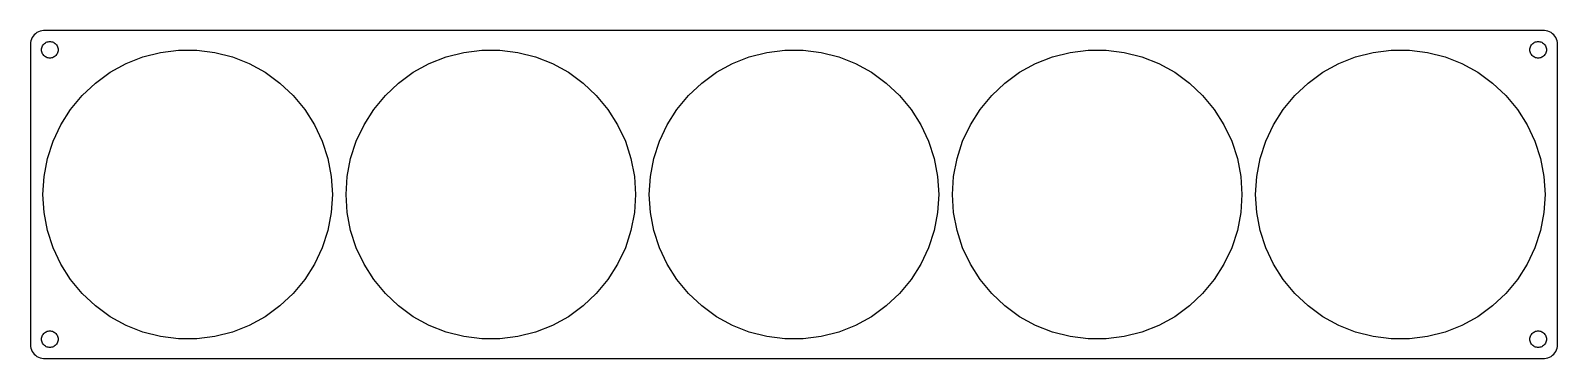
# Model space of a CAD drawing. Header units: metres. Extents: x -277 to 277, y -59 to 59.
import ezdxf

# ---------------------------------------------------------------- set-up
doc = ezdxf.new("R2010")
doc.units = ezdxf.units.M

msp = doc.modelspace()

# ---------------------------------------------------------------- linework, layer by layer
for p, q in [((-276.843, 55.7434), (-276.961, 55.1267)), ((-276.649, 56.3406), (-276.843, 55.7434)), ((-276.382, 56.9088), (-276.649, 56.3406)), ((-276.045, 57.4389), (-276.382, 56.9088)), ((-275.645, 57.9227), (-276.045, 57.4389)), ((-275.187, 58.3526), (-275.645, 57.9227)), ((-274.679, 58.7216), (-275.187, 58.3526)), ((-274.129, 59.0241), (-274.679, 58.7216)), ((-273.545, 59.2553), (-274.129, 59.0241)), ((-272.937, 59.4114), (-273.545, 59.2553)), ((-272.314, 59.4901), (-272.937, 59.4114)), ((272.314, 59.4901), (-272.314, 59.4901)), ((-270.927, 55.3532), (-270.562, 55.4469)), ((-270.562, 55.4469), (-270.188, 55.4941)), ((-270.188, 55.4941), (-269.812, 55.4941)), ((-269.812, 55.4941), (-269.438, 55.4469)), ((-269.438, 55.4469), (-269.073, 55.3532)), ((269.073, 55.3532), (269.438, 55.4469)), ((269.438, 55.4469), (269.812, 55.4941)), ((269.812, 55.4941), (270.188, 55.4941)), ((270.188, 55.4941), (270.562, 55.4469)), ((270.562, 55.4469), (270.927, 55.3532)), ((272.937, 59.4114), (272.314, 59.4901)), ((273.545, 59.2553), (272.937, 59.4114)), ((274.129, 59.0241), (273.545, 59.2553)), ((274.679, 58.7216), (274.129, 59.0241)), ((275.187, 58.3526), (274.679, 58.7216)), ((275.645, 57.9227), (275.187, 58.3526)), ((276.045, 57.4389), (275.645, 57.9227)), ((276.382, 56.9088), (276.045, 57.4389)), ((276.649, 56.3406), (276.382, 56.9088)), ((276.843, 55.7434), (276.649, 56.3406)), ((276.961, 55.1267), (276.843, 55.7434)), ((-276.961, 55.1267), (-277, 54.5)), ((-277, 54.5), (-277, -54.5)), ((-273, 52.5), (-272.976, 52.876)), ((-272.976, 52.124), (-273, 52.5)), ((-272.976, 52.876), (-272.906, 53.2461)), ((-272.906, 51.7539), (-272.976, 52.124)), ((-272.906, 53.2461), (-272.789, 53.6044)), ((-272.789, 51.3956), (-272.906, 51.7539)), ((-272.789, 53.6044), (-272.629, 53.9453)), ((-272.629, 51.0547), (-272.789, 51.3956)), ((-272.629, 53.9453), (-272.427, 54.2634)), ((-272.427, 50.7366), (-272.629, 51.0547)), ((-272.427, 54.2634), (-272.187, 54.5536)), ((-272.187, 50.4464), (-272.427, 50.7366)), ((-272.187, 54.5536), (-271.912, 54.8115)), ((-271.912, 50.1885), (-272.187, 50.4464)), ((-271.912, 54.8115), (-271.607, 55.033)), ((-271.607, 49.967), (-271.912, 50.1885)), ((-271.607, 55.033), (-271.277, 55.2145)), ((-271.277, 49.7855), (-271.607, 49.967)), ((-271.277, 55.2145), (-270.927, 55.3532)), ((-269.073, 55.3532), (-268.723, 55.2145)), ((-268.723, 55.2145), (-268.393, 55.033)), ((-268.393, 49.967), (-268.723, 49.7855)), ((-268.393, 55.033), (-268.088, 54.8115)), ((-268.088, 50.1885), (-268.393, 49.967)), ((-268.088, 54.8115), (-267.813, 54.5536)), ((-267.813, 50.4464), (-268.088, 50.1885)), ((-267.813, 54.5536), (-267.573, 54.2634)), ((-267.573, 50.7366), (-267.813, 50.4464)), ((-267.573, 54.2634), (-267.371, 53.9453)), ((-267.371, 51.0547), (-267.573, 50.7366)), ((-267.371, 53.9453), (-267.211, 53.6044)), ((-267.211, 51.3956), (-267.371, 51.0547)), ((-267.211, 53.6044), (-267.094, 53.2461)), ((-267.094, 51.7539), (-267.211, 51.3956)), ((-267.094, 53.2461), (-267.024, 52.876)), ((-267.024, 52.124), (-267.094, 51.7539)), ((-267.024, 52.876), (-267, 52.5)), ((-267, 52.5), (-267.024, 52.124)), ((-242.353, 47.5034), (-236.223, 49.9305)), ((-236.223, 49.9305), (-229.838, 51.5701)), ((-229.838, 51.5701), (-223.297, 52.3964)), ((-223.297, 52.3964), (-216.703, 52.3964)), ((-216.703, 52.3964), (-210.162, 51.5701)), ((-210.162, 51.5701), (-203.777, 49.9305)), ((-203.777, 49.9305), (-197.647, 47.5034)), ((-132.353, 47.5034), (-126.223, 49.9305)), ((-126.223, 49.9305), (-119.838, 51.5701)), ((-119.838, 51.5701), (-113.296, 52.3964)), ((-113.296, 52.3964), (-106.703, 52.3964)), ((-106.703, 52.3964), (-100.162, 51.5701)), ((-100.162, 51.5701), (-93.7766, 49.9305)), ((-93.7766, 49.9305), (-87.6466, 47.5034)), ((-22.3534, 47.5034), (-16.2234, 49.9305)), ((-16.2234, 49.9305), (-9.83751, 51.5701)), ((-9.83751, 51.5701), (-3.29649, 52.3964)), ((-3.29649, 52.3964), (3.29649, 52.3964)), ((3.29649, 52.3964), (9.83751, 51.5701)), ((9.83751, 51.5701), (16.2234, 49.9305)), ((16.2234, 49.9305), (22.3534, 47.5034)), ((87.6466, 47.5034), (93.7766, 49.9305)), ((93.7766, 49.9305), (100.162, 51.5701)), ((100.162, 51.5701), (106.703, 52.3964)), ((106.703, 52.3964), (113.296, 52.3964)), ((113.296, 52.3964), (119.838, 51.5701)), ((119.838, 51.5701), (126.223, 49.9305)), ((126.223, 49.9305), (132.353, 47.5034)), ((197.647, 47.5034), (203.777, 49.9305)), ((203.777, 49.9305), (210.162, 51.5701)), ((210.162, 51.5701), (216.703, 52.3964)), ((216.703, 52.3964), (223.297, 52.3964)), ((223.297, 52.3964), (229.838, 51.5701)), ((229.838, 51.5701), (236.223, 49.9305)), ((236.223, 49.9305), (242.353, 47.5034)), ((267, 52.5), (267.024, 52.876)), ((267.024, 52.124), (267, 52.5)), ((267.024, 52.876), (267.094, 53.2461)), ((267.094, 51.7539), (267.024, 52.124)), ((267.094, 53.2461), (267.211, 53.6044)), ((267.211, 51.3956), (267.094, 51.7539)), ((267.211, 53.6044), (267.371, 53.9453)), ((267.371, 51.0547), (267.211, 51.3956)), ((267.371, 53.9453), (267.573, 54.2634)), ((267.573, 50.7366), (267.371, 51.0547)), ((267.573, 54.2634), (267.813, 54.5536)), ((267.813, 50.4464), (267.573, 50.7366)), ((267.813, 54.5536), (268.088, 54.8115)), ((268.088, 50.1885), (267.813, 50.4464)), ((268.088, 54.8115), (268.393, 55.033)), ((268.393, 49.967), (268.088, 50.1885)), ((268.393, 55.033), (268.723, 55.2145)), ((268.723, 49.7855), (268.393, 49.967)), ((268.723, 55.2145), (269.073, 55.3532)), ((270.927, 55.3532), (271.277, 55.2145)), ((271.277, 55.2145), (271.607, 55.033)), ((271.607, 49.967), (271.277, 49.7855)), ((271.607, 55.033), (271.912, 54.8115)), ((271.912, 50.1885), (271.607, 49.967)), ((271.912, 54.8115), (272.187, 54.5536)), ((272.187, 50.4464), (271.912, 50.1885)), ((272.187, 54.5536), (272.427, 54.2634)), ((272.427, 50.7366), (272.187, 50.4464)), ((272.427, 54.2634), (272.629, 53.9453)), ((272.629, 51.0547), (272.427, 50.7366)), ((272.629, 53.9453), (272.789, 53.6044)), ((272.789, 51.3956), (272.629, 51.0547)), ((272.789, 53.6044), (272.906, 53.2461)), ((272.906, 51.7539), (272.789, 51.3956)), ((272.906, 53.2461), (272.976, 52.876)), ((272.976, 52.124), (272.906, 51.7539)), ((272.976, 52.876), (273, 52.5)), ((273, 52.5), (272.976, 52.124)), ((277, 54.5), (276.961, 55.1267)), ((277, -54.5), (277, 54.5)), ((-270.927, 49.6468), (-271.277, 49.7855)), ((-270.562, 49.5531), (-270.927, 49.6468)), ((-270.188, 49.5059), (-270.562, 49.5531)), ((-269.812, 49.5059), (-270.188, 49.5059)), ((-269.438, 49.5531), (-269.812, 49.5059)), ((-269.073, 49.6468), (-269.438, 49.5531)), ((-268.723, 49.7855), (-269.073, 49.6468)), ((-253.465, 40.4519), (-248.131, 44.3272)), ((-248.131, 44.3272), (-242.353, 47.5034)), ((-197.647, 47.5034), (-191.869, 44.3272)), ((-191.869, 44.3272), (-186.535, 40.4519)), ((-143.465, 40.4519), (-138.131, 44.3272)), ((-138.131, 44.3272), (-132.353, 47.5034)), ((-87.6466, 47.5034), (-81.8691, 44.3272)), ((-81.8691, 44.3272), (-76.5352, 40.4519)), ((-33.4648, 40.4519), (-28.1309, 44.3272)), ((-28.1309, 44.3272), (-22.3534, 47.5034)), ((22.3534, 47.5034), (28.1309, 44.3272)), ((28.1309, 44.3272), (33.4648, 40.4519)), ((76.5352, 40.4519), (81.8691, 44.3272)), ((81.8691, 44.3272), (87.6466, 47.5034)), ((132.353, 47.5034), (138.131, 44.3272)), ((138.131, 44.3272), (143.465, 40.4519)), ((186.535, 40.4519), (191.869, 44.3272)), ((191.869, 44.3272), (197.647, 47.5034)), ((242.353, 47.5034), (248.131, 44.3272)), ((248.131, 44.3272), (253.465, 40.4519)), ((269.073, 49.6468), (268.723, 49.7855)), ((269.438, 49.5531), (269.073, 49.6468)), ((269.812, 49.5059), (269.438, 49.5531)), ((270.188, 49.5059), (269.812, 49.5059)), ((270.562, 49.5531), (270.188, 49.5059)), ((270.927, 49.6468), (270.562, 49.5531)), ((271.277, 49.7855), (270.927, 49.6468)), ((-258.271, 35.9387), (-253.465, 40.4519)), ((-186.535, 40.4519), (-181.729, 35.9387)), ((-148.271, 35.9387), (-143.465, 40.4519)), ((-76.5352, 40.4519), (-71.7291, 35.9387)), ((-38.2708, 35.9387), (-33.4648, 40.4519)), ((33.4648, 40.4519), (38.2708, 35.9387)), ((71.7291, 35.9387), (76.5352, 40.4519)), ((143.465, 40.4519), (148.271, 35.9387)), ((181.729, 35.9387), (186.535, 40.4519)), ((253.465, 40.4519), (258.271, 35.9387)), ((-262.473, 30.8587), (-258.271, 35.9387)), ((-181.729, 35.9387), (-177.527, 30.8587)), ((-152.473, 30.8587), (-148.271, 35.9387)), ((-71.7291, 35.9387), (-67.5266, 30.8587)), ((-42.4734, 30.8587), (-38.2708, 35.9387)), ((38.2708, 35.9387), (42.4734, 30.8587)), ((67.5266, 30.8587), (71.7291, 35.9387)), ((148.271, 35.9387), (152.473, 30.8587)), ((177.527, 30.8587), (181.729, 35.9387)), ((258.271, 35.9387), (262.473, 30.8587)), ((-266.006, 25.2921), (-262.473, 30.8587)), ((-177.527, 30.8587), (-173.994, 25.2921)), ((-156.006, 25.2921), (-152.473, 30.8587)), ((-67.5266, 30.8587), (-63.9939, 25.2921)), ((-46.0061, 25.2921), (-42.4734, 30.8587)), ((42.4734, 30.8587), (46.0061, 25.2921)), ((63.9939, 25.2921), (67.5266, 30.8587)), ((152.473, 30.8587), (156.006, 25.2921)), ((173.994, 25.2921), (177.527, 30.8587)), ((262.473, 30.8587), (266.006, 25.2921)), ((-268.813, 19.3265), (-266.006, 25.2921)), ((-173.994, 25.2921), (-171.187, 19.3265)), ((-158.813, 19.3265), (-156.006, 25.2921)), ((-63.9939, 25.2921), (-61.1867, 19.3265)), ((-48.8133, 19.3265), (-46.0061, 25.2921)), ((46.0061, 25.2921), (48.8133, 19.3265)), ((61.1867, 19.3265), (63.9939, 25.2921)), ((156.006, 25.2921), (158.813, 19.3265)), ((171.187, 19.3265), (173.994, 25.2921)), ((266.006, 25.2921), (268.813, 19.3265)), ((-270.851, 13.0562), (-268.813, 19.3265)), ((-171.187, 19.3265), (-169.149, 13.0562)), ((-160.851, 13.0562), (-158.813, 19.3265)), ((-61.1867, 19.3265), (-59.1494, 13.0562)), ((-50.8506, 13.0562), (-48.8133, 19.3265)), ((48.8133, 19.3265), (50.8506, 13.0562)), ((59.1494, 13.0562), (61.1867, 19.3265)), ((158.813, 19.3265), (160.851, 13.0562)), ((169.149, 13.0562), (171.187, 19.3265)), ((268.813, 19.3265), (270.851, 13.0562)), ((-272.086, 6.57999), (-270.851, 13.0562)), ((-169.149, 13.0562), (-167.914, 6.57999)), ((-162.086, 6.57999), (-160.851, 13.0562)), ((-59.1494, 13.0562), (-57.914, 6.57999)), ((-52.086, 6.57999), (-50.8506, 13.0562)), ((50.8506, 13.0562), (52.086, 6.57999)), ((57.914, 6.57999), (59.1494, 13.0562)), ((160.851, 13.0562), (162.086, 6.57999)), ((167.914, 6.57999), (169.149, 13.0562)), ((270.851, 13.0562), (272.086, 6.57999)), ((-272.5, 0), (-272.086, 6.57999)), ((-167.914, 6.57999), (-167.5, 0)), ((-162.5, 0), (-162.086, 6.57999)), ((-57.914, 6.57999), (-57.5, 0)), ((-52.5, 0), (-52.086, 6.57999)), ((52.086, 6.57999), (52.5, 0)), ((57.5, 0), (57.914, 6.57999)), ((162.086, 6.57999), (162.5, 0)), ((167.5, 0), (167.914, 6.57999)), ((272.086, 6.57999), (272.5, 0)), ((-272.086, -6.57999), (-272.5, 0)), ((-167.5, 0), (-167.914, -6.57999)), ((-162.086, -6.57999), (-162.5, 0)), ((-57.5, 0), (-57.914, -6.57999)), ((-52.086, -6.57999), (-52.5, 0)), ((52.5, 0), (52.086, -6.57999)), ((57.914, -6.57999), (57.5, 0)), ((162.5, 0), (162.086, -6.57999)), ((167.914, -6.57999), (167.5, 0)), ((272.5, 0), (272.086, -6.57999)), ((-270.851, -13.0562), (-272.086, -6.57999)), ((-167.914, -6.57999), (-169.149, -13.0562)), ((-160.851, -13.0562), (-162.086, -6.57999)), ((-57.914, -6.57999), (-59.1494, -13.0562)), ((-50.8506, -13.0562), (-52.086, -6.57999)), ((52.086, -6.57999), (50.8506, -13.0562)), ((59.1494, -13.0562), (57.914, -6.57999)), ((162.086, -6.57999), (160.851, -13.0562)), ((169.149, -13.0562), (167.914, -6.57999)), ((272.086, -6.57999), (270.851, -13.0562)), ((-268.813, -19.3265), (-270.851, -13.0562)), ((-169.149, -13.0562), (-171.187, -19.3265)), ((-158.813, -19.3265), (-160.851, -13.0562)), ((-59.1494, -13.0562), (-61.1867, -19.3265)), ((-48.8133, -19.3265), (-50.8506, -13.0562)), ((50.8506, -13.0562), (48.8133, -19.3265)), ((61.1867, -19.3265), (59.1494, -13.0562)), ((160.851, -13.0562), (158.813, -19.3265)), ((171.187, -19.3265), (169.149, -13.0562)), ((270.851, -13.0562), (268.813, -19.3265)), ((-266.006, -25.2921), (-268.813, -19.3265)), ((-171.187, -19.3265), (-173.994, -25.2921)), ((-156.006, -25.2921), (-158.813, -19.3265)), ((-61.1867, -19.3265), (-63.9939, -25.2921)), ((-46.0061, -25.2921), (-48.8133, -19.3265)), ((48.8133, -19.3265), (46.0061, -25.2921)), ((63.9939, -25.2921), (61.1867, -19.3265)), ((158.813, -19.3265), (156.006, -25.2921)), ((173.994, -25.2921), (171.187, -19.3265)), ((268.813, -19.3265), (266.006, -25.2921)), ((-262.473, -30.8587), (-266.006, -25.2921)), ((-173.994, -25.2921), (-177.527, -30.8587)), ((-152.473, -30.8587), (-156.006, -25.2921)), ((-63.9939, -25.2921), (-67.5266, -30.8587)), ((-42.4734, -30.8587), (-46.0061, -25.2921)), ((46.0061, -25.2921), (42.4734, -30.8587)), ((67.5266, -30.8587), (63.9939, -25.2921)), ((156.006, -25.2921), (152.473, -30.8587)), ((177.527, -30.8587), (173.994, -25.2921)), ((266.006, -25.2921), (262.473, -30.8587)), ((-258.271, -35.9387), (-262.473, -30.8587)), ((-177.527, -30.8587), (-181.729, -35.9387)), ((-148.271, -35.9387), (-152.473, -30.8587)), ((-67.5266, -30.8587), (-71.7291, -35.9387)), ((-38.2708, -35.9387), (-42.4734, -30.8587)), ((42.4734, -30.8587), (38.2708, -35.9387)), ((71.7291, -35.9387), (67.5266, -30.8587)), ((152.473, -30.8587), (148.271, -35.9387)), ((181.729, -35.9387), (177.527, -30.8587)), ((262.473, -30.8587), (258.271, -35.9387)), ((-253.465, -40.4519), (-258.271, -35.9387)), ((-181.729, -35.9387), (-186.535, -40.4519)), ((-143.465, -40.4519), (-148.271, -35.9387)), ((-71.7291, -35.9387), (-76.5352, -40.4519)), ((-33.4648, -40.4519), (-38.2708, -35.9387)), ((38.2708, -35.9387), (33.4648, -40.4519)), ((76.5352, -40.4519), (71.7291, -35.9387)), ((148.271, -35.9387), (143.465, -40.4519)), ((186.535, -40.4519), (181.729, -35.9387)), ((258.271, -35.9387), (253.465, -40.4519)), ((-248.131, -44.3272), (-253.465, -40.4519)), ((-186.535, -40.4519), (-191.869, -44.3272)), ((-138.131, -44.3272), (-143.465, -40.4519)), ((-76.5352, -40.4519), (-81.8691, -44.3272)), ((-28.1309, -44.3272), (-33.4648, -40.4519)), ((33.4648, -40.4519), (28.1309, -44.3272)), ((81.8691, -44.3272), (76.5352, -40.4519)), ((143.465, -40.4519), (138.131, -44.3272)), ((191.869, -44.3272), (186.535, -40.4519)), ((253.465, -40.4519), (248.131, -44.3272)), ((-271.607, -49.967), (-271.277, -49.7855)), ((-271.277, -49.7855), (-270.927, -49.6468)), ((-270.927, -49.6468), (-270.562, -49.5531)), ((-270.562, -49.5531), (-270.188, -49.5059)), ((-270.188, -49.5059), (-269.812, -49.5059)), ((-269.812, -49.5059), (-269.438, -49.5531)), ((-269.438, -49.5531), (-269.073, -49.6468)), ((-269.073, -49.6468), (-268.723, -49.7855)), ((-268.723, -49.7855), (-268.393, -49.967)), ((-242.353, -47.5034), (-248.131, -44.3272)), ((-236.223, -49.9305), (-242.353, -47.5034)), ((-197.647, -47.5034), (-203.777, -49.9305)), ((-191.869, -44.3272), (-197.647, -47.5034)), ((-132.353, -47.5034), (-138.131, -44.3272)), ((-126.223, -49.9305), (-132.353, -47.5034)), ((-87.6466, -47.5034), (-93.7766, -49.9305)), ((-81.8691, -44.3272), (-87.6466, -47.5034)), ((-22.3534, -47.5034), (-28.1309, -44.3272)), ((-16.2234, -49.9305), (-22.3534, -47.5034)), ((22.3534, -47.5034), (16.2234, -49.9305)), ((28.1309, -44.3272), (22.3534, -47.5034)), ((87.6466, -47.5034), (81.8691, -44.3272)), ((93.7766, -49.9305), (87.6466, -47.5034)), ((132.353, -47.5034), (126.223, -49.9305)), ((138.131, -44.3272), (132.353, -47.5034)), ((197.647, -47.5034), (191.869, -44.3272)), ((203.777, -49.9305), (197.647, -47.5034)), ((242.353, -47.5034), (236.223, -49.9305)), ((248.131, -44.3272), (242.353, -47.5034)), ((268.393, -49.967), (268.723, -49.7855)), ((268.723, -49.7855), (269.073, -49.6468)), ((269.073, -49.6468), (269.438, -49.5531)), ((269.438, -49.5531), (269.812, -49.5059)), ((269.812, -49.5059), (270.188, -49.5059)), ((270.188, -49.5059), (270.562, -49.5531)), ((270.562, -49.5531), (270.927, -49.6468)), ((270.927, -49.6468), (271.277, -49.7855)), ((271.277, -49.7855), (271.607, -49.967)), ((-277, -54.5), (-276.961, -55.1267)), ((-276.961, -55.1267), (-276.843, -55.7434)), ((-273, -52.5), (-272.976, -52.124)), ((-272.976, -52.876), (-273, -52.5)), ((-272.976, -52.124), (-272.906, -51.7539)), ((-272.906, -53.2461), (-272.976, -52.876)), ((-272.906, -51.7539), (-272.789, -51.3956)), ((-272.789, -53.6044), (-272.906, -53.2461)), ((-272.789, -51.3956), (-272.629, -51.0547)), ((-272.629, -53.9453), (-272.789, -53.6044)), ((-272.629, -51.0547), (-272.427, -50.7366)), ((-272.427, -54.2634), (-272.629, -53.9453)), ((-272.427, -50.7366), (-272.187, -50.4464)), ((-272.187, -54.5536), (-272.427, -54.2634)), ((-272.187, -50.4464), (-271.912, -50.1885)), ((-271.912, -54.8115), (-272.187, -54.5536)), ((-271.912, -50.1885), (-271.607, -49.967)), ((-271.607, -55.033), (-271.912, -54.8115)), ((-271.277, -55.2145), (-271.607, -55.033)), ((-270.927, -55.3532), (-271.277, -55.2145)), ((-270.562, -55.4469), (-270.927, -55.3532)), ((-269.073, -55.3532), (-269.438, -55.4469)), ((-268.723, -55.2145), (-269.073, -55.3532)), ((-268.393, -55.033), (-268.723, -55.2145)), ((-268.393, -49.967), (-268.088, -50.1885)), ((-268.088, -54.8115), (-268.393, -55.033)), ((-268.088, -50.1885), (-267.813, -50.4464)), ((-267.813, -54.5536), (-268.088, -54.8115)), ((-267.813, -50.4464), (-267.573, -50.7366)), ((-267.573, -54.2634), (-267.813, -54.5536)), ((-267.573, -50.7366), (-267.371, -51.0547)), ((-267.371, -53.9453), (-267.573, -54.2634)), ((-267.371, -51.0547), (-267.211, -51.3956)), ((-267.211, -53.6044), (-267.371, -53.9453)), ((-267.211, -51.3956), (-267.094, -51.7539)), ((-267.094, -53.2461), (-267.211, -53.6044)), ((-267.094, -51.7539), (-267.024, -52.124)), ((-267.024, -52.876), (-267.094, -53.2461)), ((-267.024, -52.124), (-267, -52.5)), ((-267, -52.5), (-267.024, -52.876)), ((-229.838, -51.5701), (-236.223, -49.9305)), ((-223.297, -52.3964), (-229.838, -51.5701)), ((-216.703, -52.3964), (-223.297, -52.3964)), ((-210.162, -51.5701), (-216.703, -52.3964)), ((-203.777, -49.9305), (-210.162, -51.5701)), ((-119.838, -51.5701), (-126.223, -49.9305)), ((-113.296, -52.3964), (-119.838, -51.5701)), ((-106.703, -52.3964), (-113.296, -52.3964)), ((-100.162, -51.5701), (-106.703, -52.3964)), ((-93.7766, -49.9305), (-100.162, -51.5701)), ((-9.83751, -51.5701), (-16.2234, -49.9305)), ((-3.29649, -52.3964), (-9.83751, -51.5701)), ((3.29649, -52.3964), (-3.29649, -52.3964)), ((9.83751, -51.5701), (3.29649, -52.3964)), ((16.2234, -49.9305), (9.83751, -51.5701)), ((100.162, -51.5701), (93.7766, -49.9305)), ((106.703, -52.3964), (100.162, -51.5701)), ((113.296, -52.3964), (106.703, -52.3964)), ((119.838, -51.5701), (113.296, -52.3964)), ((126.223, -49.9305), (119.838, -51.5701)), ((210.162, -51.5701), (203.777, -49.9305)), ((216.703, -52.3964), (210.162, -51.5701)), ((223.297, -52.3964), (216.703, -52.3964)), ((229.838, -51.5701), (223.297, -52.3964)), ((236.223, -49.9305), (229.838, -51.5701)), ((267, -52.5), (267.024, -52.124)), ((267.024, -52.876), (267, -52.5)), ((267.024, -52.124), (267.094, -51.7539)), ((267.094, -53.2461), (267.024, -52.876)), ((267.094, -51.7539), (267.211, -51.3956)), ((267.211, -53.6044), (267.094, -53.2461)), ((267.211, -51.3956), (267.371, -51.0547)), ((267.371, -53.9453), (267.211, -53.6044)), ((267.371, -51.0547), (267.573, -50.7366)), ((267.573, -54.2634), (267.371, -53.9453)), ((267.573, -50.7366), (267.813, -50.4464)), ((267.813, -54.5536), (267.573, -54.2634)), ((267.813, -50.4464), (268.088, -50.1885)), ((268.088, -54.8115), (267.813, -54.5536)), ((268.088, -50.1885), (268.393, -49.967)), ((268.393, -55.033), (268.088, -54.8115)), ((268.723, -55.2145), (268.393, -55.033)), ((269.073, -55.3532), (268.723, -55.2145)), ((269.438, -55.4469), (269.073, -55.3532)), ((270.927, -55.3532), (270.562, -55.4469)), ((271.277, -55.2145), (270.927, -55.3532)), ((271.607, -55.033), (271.277, -55.2145)), ((271.607, -49.967), (271.912, -50.1885)), ((271.912, -54.8115), (271.607, -55.033)), ((271.912, -50.1885), (272.187, -50.4464)), ((272.187, -54.5536), (271.912, -54.8115)), ((272.187, -50.4464), (272.427, -50.7366)), ((272.427, -54.2634), (272.187, -54.5536)), ((272.427, -50.7366), (272.629, -51.0547)), ((272.629, -53.9453), (272.427, -54.2634)), ((272.629, -51.0547), (272.789, -51.3956)), ((272.789, -53.6044), (272.629, -53.9453)), ((272.789, -51.3956), (272.906, -51.7539)), ((272.906, -53.2461), (272.789, -53.6044)), ((272.906, -51.7539), (272.976, -52.124)), ((272.976, -52.876), (272.906, -53.2461)), ((272.976, -52.124), (273, -52.5)), ((273, -52.5), (272.976, -52.876)), ((276.843, -55.7434), (276.961, -55.1267)), ((276.961, -55.1267), (277, -54.5)), ((-276.843, -55.7434), (-276.649, -56.3406)), ((-276.649, -56.3406), (-276.382, -56.9088)), ((-276.382, -56.9088), (-276.045, -57.4389)), ((-276.045, -57.4389), (-275.645, -57.9227)), ((-275.645, -57.9227), (-275.187, -58.3526)), ((-275.187, -58.3526), (-274.679, -58.7216)), ((-274.679, -58.7216), (-274.129, -59.0241)), ((-274.129, -59.0241), (-273.545, -59.2553)), ((-273.545, -59.2553), (-272.937, -59.4114)), ((-272.937, -59.4114), (-272.314, -59.4901)), ((-272.314, -59.4901), (272.314, -59.4901)), ((-270.188, -55.4941), (-270.562, -55.4469)), ((-269.812, -55.4941), (-270.188, -55.4941)), ((-269.438, -55.4469), (-269.812, -55.4941)), ((269.812, -55.4941), (269.438, -55.4469)), ((270.188, -55.4941), (269.812, -55.4941)), ((270.562, -55.4469), (270.188, -55.4941)), ((272.314, -59.4901), (272.937, -59.4114)), ((272.937, -59.4114), (273.545, -59.2553)), ((273.545, -59.2553), (274.129, -59.0241)), ((274.129, -59.0241), (274.679, -58.7216)), ((274.679, -58.7216), (275.187, -58.3526)), ((275.187, -58.3526), (275.645, -57.9227)), ((275.645, -57.9227), (276.045, -57.4389)), ((276.045, -57.4389), (276.382, -56.9088)), ((276.382, -56.9088), (276.649, -56.3406)), ((276.649, -56.3406), (276.843, -55.7434))]:
    msp.add_line(p, q)

doc.saveas('drawing.dxf')
